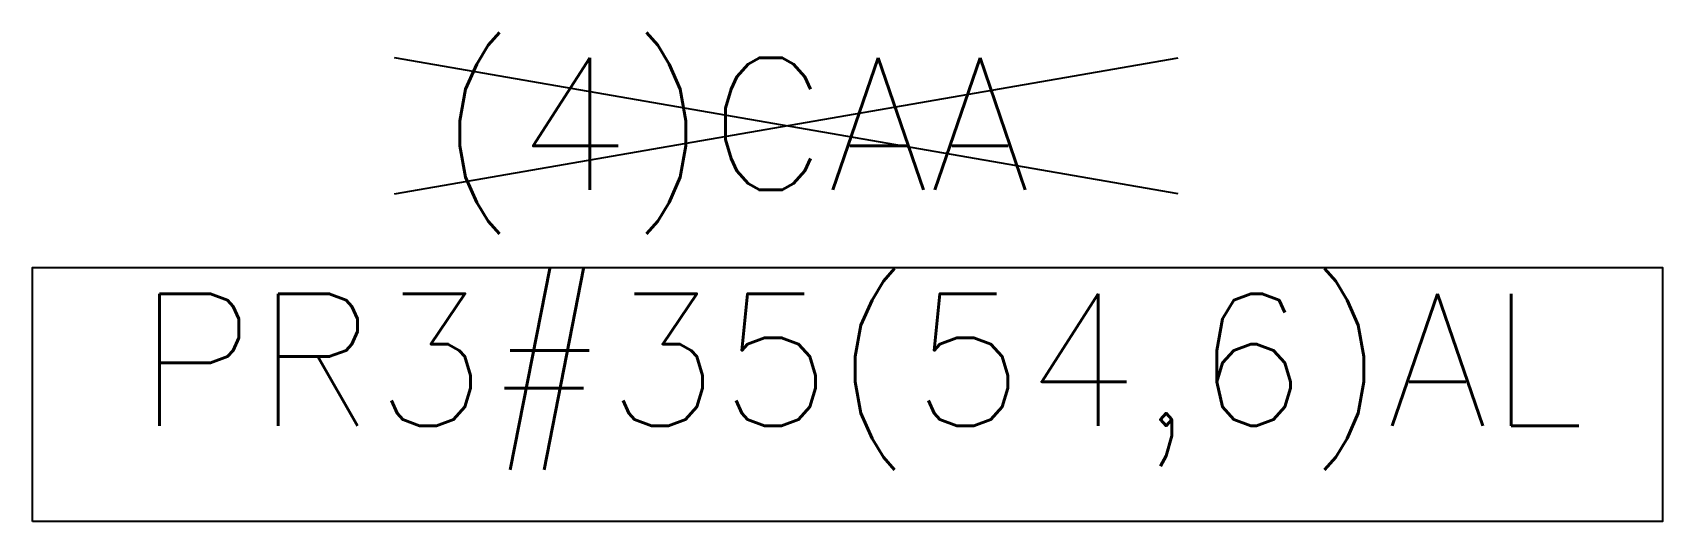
# Model space of a CAD drawing. Header units: millimetres. Extents: x -9.9 to 9.9, y -3.1 to 2.8.
import ezdxf

# ---------------------------------------------------------------- set-up
doc = ezdxf.new("R2010")
doc.units = ezdxf.units.MM
doc.layers.add('MARCAÇÕES', color=1, linetype='Continuous')
doc.styles.add('ROMANS', font='ROMANS.shx', dxfattribs={"height": 1.8})

# ---------------------------------------------------------------- blocks, each defined once
blk = doc.blocks.new('xx')
at = {"layer": 'MARCAÇÕES'}
for p, q in [((0.5387, 0.7122), (-0.5387, -0.7122)), ((-0.5387, 0.7122), (0.5387, -0.7122))]:
    blk.add_line(p, q, dxfattribs=at)

msp = doc.modelspace()

# ---------------------------------------------------------------- linework, layer by layer
msp.add_lwpolyline([(-9.882, -3.078), (-9.882, 0), (9.882, 0), (9.882, -3.078)], close=True)

# ---------------------------------------------------------------- block references
at = {"xscale": 8.817600617618155, "yscale": -1.156107757095015, "zscale": 8.817600617618155}
msp.add_blockref('xx', (-0.742, 1.714), dxfattribs=at)

# ---------------------------------------------------------------- texts
at = {"style": 'ROMANS'}
msp.add_text('(4)CAA', height=1.6, dxfattribs=at).set_placement((-4.976, 0.939))
at = {"insert": (-9.562, -0.32), "char_height": 1.6, "attachment_point": 1, "style": 'ROMANS'}
msp.add_mtext_dynamic_manual_height_columns('\\pxqc;PR3#35(54,6)AL', width=19.44457, gutter_width=9, heights=[0], dxfattribs=at)

doc.saveas('drawing.dxf')
